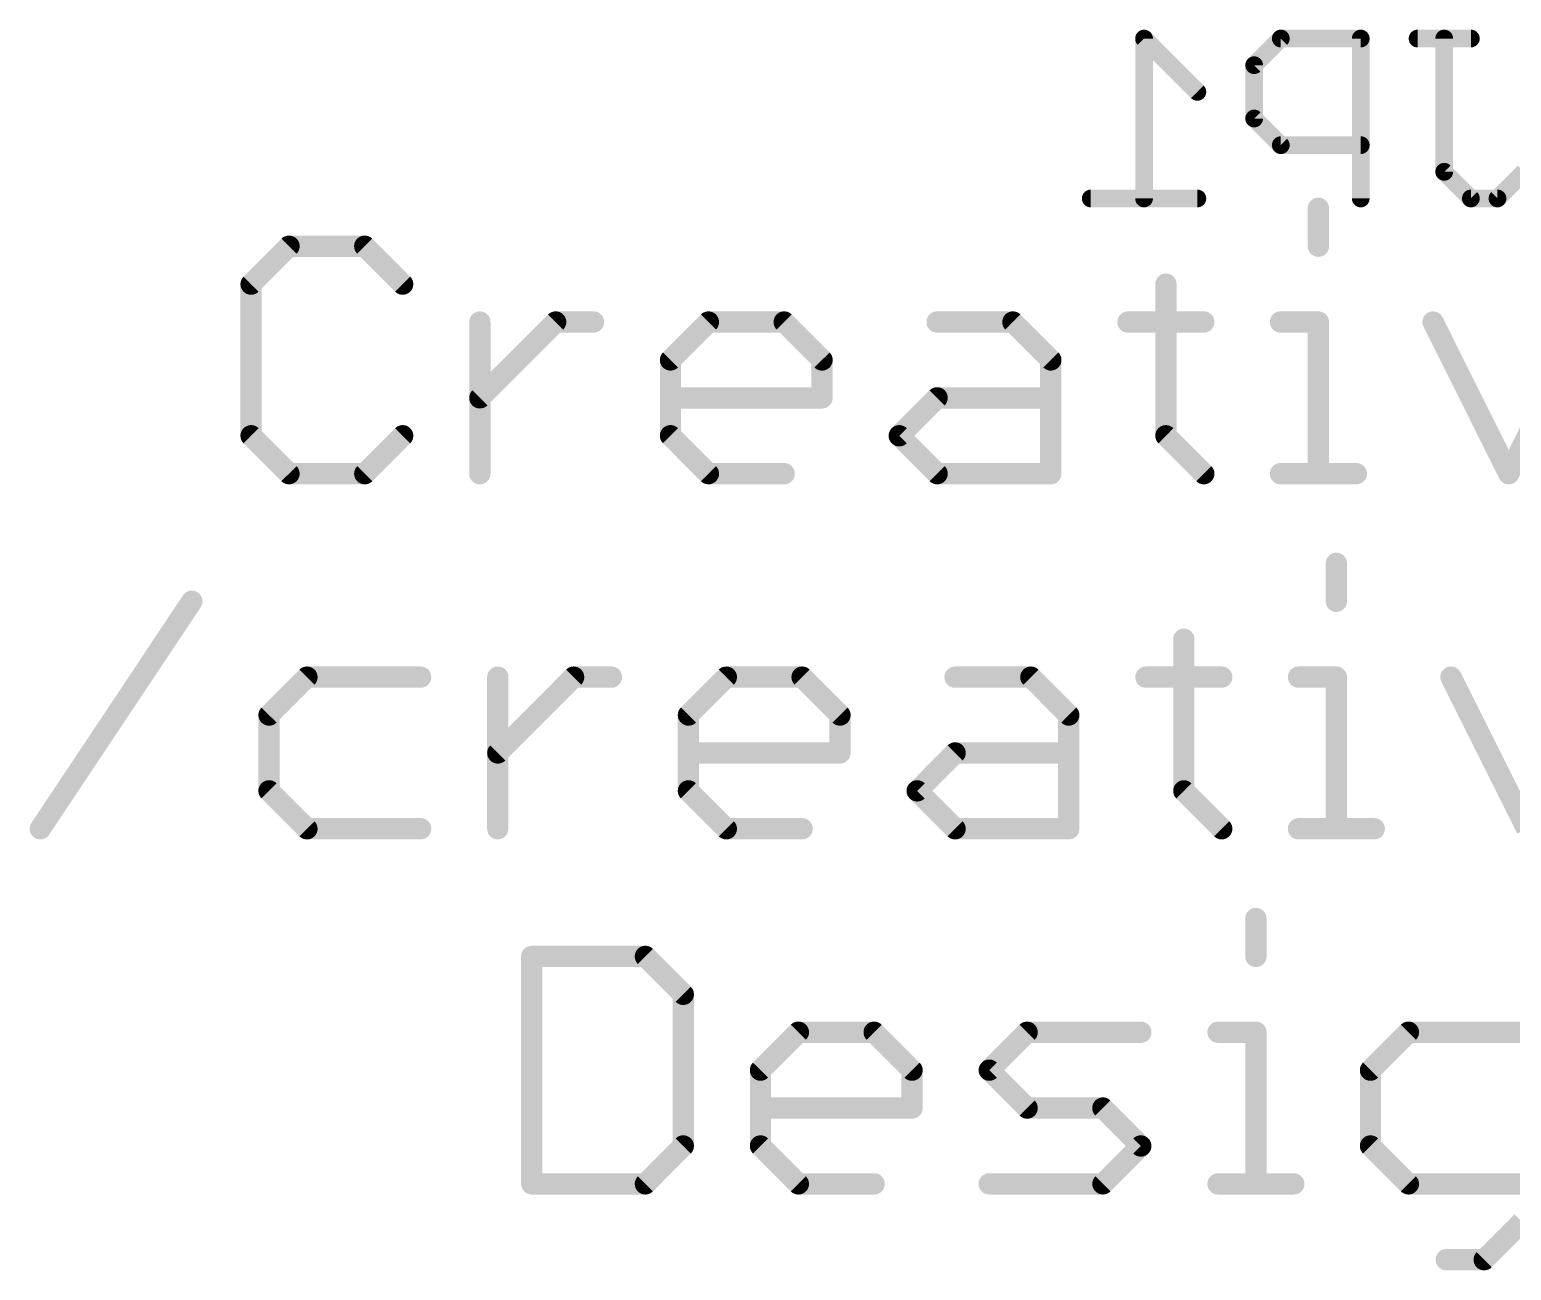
# Model space of a CAD drawing. Extents: x -34 to 73, y -9 to 16.
# Drawn here: x -6.06 to 4.55, y -9.43 to -0.56 of the extents above; entities that cross this region are included whole.
import ezdxf

# ---------------------------------------------------------------- set-up
doc = ezdxf.new("R2010")
doc.units = 0
doc.layers.add('26', color=253, linetype='CONTINUOUS')
doc.layers.add('51', color=53, linetype='CONTINUOUS')

msp = doc.modelspace()

# ---------------------------------------------------------------- linework, layer by layer
at = {"layer": '26', "const_width": 0.127}
for points in [[(2.2997, -1.0027), (1.9184, -0.6213)], [(1.9184, -0.6213), (1.9184, -1.7653)], [(2.8971, -0.6213), (2.7065, -0.812)], [(3.4691, -0.6213), (2.8971, -0.6213)], [(3.4691, -1.7653), (3.4691, -0.6213)], [(4.2572, -0.6213), (3.8758, -0.6213)], [(4.0665, -1.5746), (4.0665, -0.6213)], [(2.7065, -0.812), (2.7065, -1.1933)], [(2.7065, -1.1933), (2.8971, -1.384)], [(2.8971, -1.384), (3.4691, -1.384)], [(4.2572, -1.7653), (4.0665, -1.5746)], [(4.6385, -1.5746), (4.4478, -1.7653)], [(2.2997, -1.7653), (1.5371, -1.7653)], [(4.4478, -1.7653), (4.2572, -1.7653)]]:
    msp.add_lwpolyline(points, dxfattribs=at)
at = {"layer": '26', "const_width": 0.0635}
for points in [[(1.9501, -0.6213, 1), (1.8866, -0.6213)], [(1.9408, -0.5989, 1), (1.8959, -0.6438)], [(2.8971, -0.5896, 1), (2.8971, -0.6531)], [(2.9196, -0.6438, 1), (2.8747, -0.5989)], [(3.5009, -0.6213, 1), (3.4373, -0.6213)], [(3.4691, -0.6531, 1), (3.4691, -0.5896)], [(3.8758, -0.5896, 1), (3.8758, -0.6531)], [(4.0983, -0.6213, 1), (4.0348, -0.6213)], [(4.2572, -0.6531, 1), (4.2572, -0.5896)], [(2.7382, -0.812, 1), (2.6747, -0.812)], [(2.684, -0.7895, 1), (2.7289, -0.8344)], [(2.2773, -1.0251, 1), (2.3222, -0.9802)], [(2.7289, -1.1709, 1), (2.684, -1.2158)], [(2.6747, -1.1933, 1), (2.7382, -1.1933)], [(2.8971, -1.3522, 1), (2.8971, -1.4157)], [(2.8747, -1.4064, 1), (2.9196, -1.3615)], [(3.4691, -1.4157, 1), (3.4691, -1.3522)], [(4.0348, -1.5746, 1), (4.0983, -1.5746)], [(4.089, -1.5522, 1), (4.0441, -1.5971)], [(1.5371, -1.7336, 1), (1.5371, -1.7971)], [(1.8866, -1.7653, 1), (1.9501, -1.7653)], [(2.2997, -1.7971, 1), (2.2997, -1.7336)], [(3.4373, -1.7653, 1), (3.5009, -1.7653)], [(4.2572, -1.7336, 1), (4.2572, -1.7971)], [(4.2347, -1.7878, 1), (4.2796, -1.7428)], [(4.4254, -1.7428, 1), (4.4703, -1.7878)], [(4.4478, -1.7971, 1), (4.4478, -1.7336)]]:
    msp.add_lwpolyline(points, format="xyb", dxfattribs=at)
at = {"layer": '51', "const_width": 0.1524}
for points in [[(3.1662, -1.8356), (3.1662, -2.1068)], [(-4.201, -2.1068), (-4.4721, -2.378)], [(-3.6586, -2.1068), (-4.201, -2.1068)], [(-3.3875, -2.378), (-3.6586, -2.1068)], [(-4.4721, -2.378), (-4.4721, -3.4626)], [(2.0748, -2.378), (2.0748, -3.4626)], [(-2.835, -3.7338), (-2.835, -2.6491)], [(-2.835, -3.1915), (-2.2926, -2.6491)], [(-2.2926, -2.6491), (-2.0215, -2.6491)], [(-1.4707, -2.9203), (-1.1995, -2.6491)], [(-1.1995, -2.6491), (-0.6572, -2.6491)], [(-0.6572, -2.6491), (-0.386, -2.9203)], [(0.4376, -2.6491), (0.98, -2.6491)], [(0.98, -2.6491), (1.2511, -2.9203)], [(1.8036, -2.6491), (2.346, -2.6491)], [(2.8951, -2.6491), (3.1662, -2.6491)], [(3.1662, -2.6491), (3.1662, -3.7338)], [(3.9865, -2.6491), (4.5288, -3.7338)], [(4.5288, -3.7338), (5.0712, -2.6491)], [(-1.4707, -3.4626), (-1.4707, -2.9203)], [(-0.386, -2.9203), (-0.386, -3.1915)], [(1.2511, -2.9203), (1.2511, -3.7338)], [(-0.386, -3.1915), (-1.4707, -3.1915)], [(0.1665, -3.4626), (0.4376, -3.1915)], [(0.4376, -3.1915), (1.2511, -3.1915)], [(-4.4721, -3.4626), (-4.201, -3.7338)], [(-3.6586, -3.7338), (-3.3875, -3.4626)], [(-1.1995, -3.7338), (-1.4707, -3.4626)], [(0.4376, -3.7338), (0.1665, -3.4626)], [(2.0748, -3.4626), (2.346, -3.7338)], [(-4.201, -3.7338), (-3.6586, -3.7338)], [(-0.6572, -3.7338), (-1.1995, -3.7338)], [(1.2511, -3.7338), (0.4376, -3.7338)], [(2.8951, -3.7338), (3.4374, -3.7338)], [(3.2946, -4.3756), (3.2946, -4.6468)], [(-5.9809, -6.2738), (-4.8962, -4.6468)], [(2.2032, -4.918), (2.2032, -6.0026)], [(-4.0726, -5.1891), (-4.3437, -5.4603)], [(-3.2591, -5.1891), (-4.0726, -5.1891)], [(-2.7066, -6.2738), (-2.7066, -5.1891)], [(-2.7066, -5.7315), (-2.1642, -5.1891)], [(-2.1642, -5.1891), (-1.8931, -5.1891)], [(-1.3423, -5.4603), (-1.0711, -5.1891)], [(-1.0711, -5.1891), (-0.5288, -5.1891)], [(-0.5288, -5.1891), (-0.2576, -5.4603)], [(0.5661, -5.1891), (1.1084, -5.1891)], [(1.1084, -5.1891), (1.3795, -5.4603)], [(1.932, -5.1891), (2.4744, -5.1891)], [(3.0235, -5.1891), (3.2946, -5.1891)], [(3.2946, -5.1891), (3.2946, -6.2738)], [(4.1149, -5.1891), (4.6572, -6.2738)], [(-4.3437, -5.4603), (-4.3437, -6.0026)], [(-1.3423, -6.0026), (-1.3423, -5.4603)], [(-0.2576, -5.4603), (-0.2576, -5.7315)], [(1.3795, -5.4603), (1.3795, -6.2738)], [(-0.2576, -5.7315), (-1.3423, -5.7315)], [(0.2949, -6.0026), (0.5661, -5.7315)], [(0.5661, -5.7315), (1.3795, -5.7315)], [(-4.3437, -6.0026), (-4.0726, -6.2738)], [(-1.0711, -6.2738), (-1.3423, -6.0026)], [(0.5661, -6.2738), (0.2949, -6.0026)], [(2.2032, -6.0026), (2.4744, -6.2738)], [(-4.0726, -6.2738), (-3.2591, -6.2738)], [(-0.5288, -6.2738), (-1.0711, -6.2738)], [(1.3795, -6.2738), (0.5661, -6.2738)], [(3.0235, -6.2738), (3.5658, -6.2738)], [(2.7188, -6.9156), (2.7188, -7.1868)], [(-2.4638, -7.1868), (-2.4638, -8.8138)], [(-1.6503, -7.1868), (-2.4638, -7.1868)], [(-1.3791, -7.458), (-1.6503, -7.1868)], [(-1.3791, -8.5426), (-1.3791, -7.458)], [(-0.8266, -8.0003), (-0.5555, -7.7291)], [(-0.5555, -7.7291), (-0.0132, -7.7291)], [(-0.0132, -7.7291), (0.258, -8.0003)], [(0.8105, -8.0003), (1.0817, -7.7291)], [(1.0817, -7.7291), (1.8952, -7.7291)], [(2.4477, -7.7291), (2.7188, -7.7291)], [(2.7188, -7.7291), (2.7188, -8.8138)], [(3.8103, -7.7291), (3.5391, -8.0003)], [(4.6238, -7.7291), (3.8103, -7.7291)], [(-0.8266, -8.5426), (-0.8266, -8.0003)], [(0.258, -8.0003), (0.258, -8.2715)], [(1.0817, -8.2715), (0.8105, -8.0003)], [(3.5391, -8.0003), (3.5391, -8.5426)], [(0.258, -8.2715), (-0.8266, -8.2715)], [(1.624, -8.2715), (1.0817, -8.2715)], [(1.8952, -8.5426), (1.624, -8.2715)], [(-1.6503, -8.8138), (-1.3791, -8.5426)], [(-0.5555, -8.8138), (-0.8266, -8.5426)], [(1.624, -8.8138), (1.8952, -8.5426)], [(3.5391, -8.5426), (3.8103, -8.8138)], [(-2.4638, -8.8138), (-1.6503, -8.8138)], [(-0.0132, -8.8138), (-0.5555, -8.8138)], [(0.8105, -8.8138), (1.624, -8.8138)], [(2.4477, -8.8138), (2.99, -8.8138)], [(3.8103, -8.8138), (4.6238, -8.8138)], [(4.3526, -9.3561), (4.6238, -9.085)], [(4.0814, -9.3561), (4.3526, -9.3561)]]:
    msp.add_lwpolyline(points, dxfattribs=at)
at = {"layer": '51', "const_width": 0.0762}
for points in [[(3.2043, -1.8356, 1), (3.1281, -1.8356)], [(-4.201, -2.0687, 1), (-4.201, -2.1449)], [(-4.174, -2.1338, 1), (-4.2279, -2.0799)], [(-3.6317, -2.0799, 1), (-3.6856, -2.1338)], [(-3.6586, -2.1449, 1), (-3.6586, -2.0687)], [(3.1281, -2.1068, 1), (3.2043, -2.1068)], [(-4.4991, -2.351, 1), (-4.4452, -2.4049)], [(-4.434, -2.378, 1), (-4.5102, -2.378)], [(-3.4144, -2.4049, 1), (-3.3605, -2.351)], [(2.1129, -2.378, 1), (2.0367, -2.378)], [(-2.7969, -2.6491, 1), (-2.8731, -2.6491)], [(-2.2926, -2.611, 1), (-2.2926, -2.6872)], [(-2.2657, -2.6761, 1), (-2.3196, -2.6222)], [(-2.0215, -2.6872, 1), (-2.0215, -2.611)], [(-1.1995, -2.611, 1), (-1.1995, -2.6872)], [(-1.1726, -2.6761, 1), (-1.2265, -2.6222)], [(-0.6302, -2.6222, 1), (-0.6841, -2.6761)], [(-0.6572, -2.6872, 1), (-0.6572, -2.611)], [(0.4376, -2.611, 1), (0.4376, -2.6872)], [(1.0069, -2.6222, 1), (0.953, -2.6761)], [(0.98, -2.6872, 1), (0.98, -2.611)], [(1.8036, -2.611, 1), (1.8036, -2.6872)], [(2.346, -2.6872, 1), (2.346, -2.611)], [(2.8951, -2.611, 1), (2.8951, -2.6872)], [(3.2043, -2.6491, 1), (3.1281, -2.6491)], [(3.1662, -2.6872, 1), (3.1662, -2.611)], [(4.0206, -2.6321, 1), (3.9524, -2.6662)], [(-1.4326, -2.9203, 1), (-1.5088, -2.9203)], [(-1.4976, -2.8934, 1), (-1.4437, -2.9472)], [(-0.3479, -2.9203, 1), (-0.4241, -2.9203)], [(-0.413, -2.9472, 1), (-0.3591, -2.8934)], [(1.2892, -2.9203, 1), (1.213, -2.9203)], [(1.2242, -2.9472, 1), (1.2781, -2.8934)], [(-2.8619, -3.1645, 1), (-2.808, -3.2184)], [(-1.4707, -3.1534, 1), (-1.4707, -3.2296)], [(-0.4241, -3.1915, 1), (-0.3479, -3.1915)], [(-0.386, -3.2296, 1), (-0.386, -3.1534)], [(0.4376, -3.1534, 1), (0.4376, -3.2296)], [(0.4646, -3.2184, 1), (0.4107, -3.1645)], [(1.2511, -3.2296, 1), (1.2511, -3.1534)], [(-4.4452, -3.4357, 1), (-4.4991, -3.4896)], [(-3.3605, -3.4896, 1), (-3.4144, -3.4357)], [(-1.4437, -3.4357, 1), (-1.4976, -3.4896)], [(0.1934, -3.4357, 1), (0.1395, -3.4896)], [(2.1017, -3.4357, 1), (2.0479, -3.4896)], [(-4.5102, -3.4626, 1), (-4.434, -3.4626)], [(-1.5088, -3.4626, 1), (-1.4326, -3.4626)], [(0.1395, -3.4357, 1), (0.1934, -3.4896)], [(2.0367, -3.4626, 1), (2.1129, -3.4626)], [(-4.201, -3.6957, 1), (-4.201, -3.7719)], [(-4.2279, -3.7607, 1), (-4.174, -3.7069)], [(-3.6856, -3.7069, 1), (-3.6317, -3.7607)], [(-3.6586, -3.7719, 1), (-3.6586, -3.6957)], [(-2.8731, -3.7338, 1), (-2.7969, -3.7338)], [(-1.1995, -3.6957, 1), (-1.1995, -3.7719)], [(-1.2265, -3.7607, 1), (-1.1726, -3.7069)], [(-0.6572, -3.7719, 1), (-0.6572, -3.6957)], [(0.4376, -3.6957, 1), (0.4376, -3.7719)], [(0.4107, -3.7607, 1), (0.4646, -3.7069)], [(1.213, -3.7338, 1), (1.2892, -3.7338)], [(1.2511, -3.7719, 1), (1.2511, -3.6957)], [(2.319, -3.7607, 1), (2.3729, -3.7069)], [(2.8951, -3.6957, 1), (2.8951, -3.7719)], [(3.1281, -3.7338, 1), (3.2043, -3.7338)], [(3.4374, -3.7719, 1), (3.4374, -3.6957)], [(4.4948, -3.7168, 1), (4.5629, -3.7508)], [(4.4948, -3.7508, 1), (4.5629, -3.7168)], [(3.3327, -4.3756, 1), (3.2565, -4.3756)], [(-4.8645, -4.6679, 1), (-4.9279, -4.6257)], [(3.2565, -4.6468, 1), (3.3327, -4.6468)], [(2.2413, -4.918, 1), (2.1651, -4.918)], [(-4.0726, -5.151, 1), (-4.0726, -5.2272)], [(-4.0456, -5.2161, 1), (-4.0995, -5.1622)], [(-3.2591, -5.2272, 1), (-3.2591, -5.151)], [(-2.6685, -5.1891, 1), (-2.7447, -5.1891)], [(-2.1642, -5.151, 1), (-2.1642, -5.2272)], [(-2.1373, -5.2161, 1), (-2.1912, -5.1622)], [(-1.8931, -5.2272, 1), (-1.8931, -5.151)], [(-1.0711, -5.151, 1), (-1.0711, -5.2272)], [(-1.0442, -5.2161, 1), (-1.098, -5.1622)], [(-0.5018, -5.1622, 1), (-0.5557, -5.2161)], [(-0.5288, -5.2272, 1), (-0.5288, -5.151)], [(0.5661, -5.151, 1), (0.5661, -5.2272)], [(1.1353, -5.1622, 1), (1.0814, -5.2161)], [(1.1084, -5.2272, 1), (1.1084, -5.151)], [(1.932, -5.151, 1), (1.932, -5.2272)], [(2.4744, -5.2272, 1), (2.4744, -5.151)], [(3.0235, -5.151, 1), (3.0235, -5.2272)], [(3.3327, -5.1891, 1), (3.2565, -5.1891)], [(3.2946, -5.2272, 1), (3.2946, -5.151)], [(4.149, -5.1721, 1), (4.0808, -5.2062)], [(-4.3056, -5.4603, 1), (-4.3818, -5.4603)], [(-4.3707, -5.4334, 1), (-4.3168, -5.4872)], [(-1.3042, -5.4603, 1), (-1.3804, -5.4603)], [(-1.3692, -5.4334, 1), (-1.3153, -5.4872)], [(-0.2195, -5.4603, 1), (-0.2957, -5.4603)], [(-0.2846, -5.4872, 1), (-0.2307, -5.4334)], [(1.4176, -5.4603, 1), (1.3414, -5.4603)], [(1.3526, -5.4872, 1), (1.4065, -5.4334)], [(-2.7335, -5.7045, 1), (-2.6796, -5.7584)], [(-1.3423, -5.6934, 1), (-1.3423, -5.7696)], [(-0.2957, -5.7315, 1), (-0.2195, -5.7315)], [(-0.2576, -5.7696, 1), (-0.2576, -5.6934)], [(0.5661, -5.6934, 1), (0.5661, -5.7696)], [(0.593, -5.7584, 1), (0.5391, -5.7045)], [(1.3795, -5.7696, 1), (1.3795, -5.6934)], [(-4.3168, -5.9757, 1), (-4.3707, -6.0296)], [(-1.3153, -5.9757, 1), (-1.3692, -6.0296)], [(0.3218, -5.9757, 1), (0.2679, -6.0296)], [(0.2679, -5.9757, 1), (0.3218, -6.0296)], [(2.2301, -5.9757, 1), (2.1763, -6.0296)], [(-4.3818, -6.0026, 1), (-4.3056, -6.0026)], [(-1.3804, -6.0026, 1), (-1.3042, -6.0026)], [(2.1651, -6.0026, 1), (2.2413, -6.0026)], [(-6.0126, -6.2527, 1), (-5.9492, -6.2949)], [(-4.0726, -6.2357, 1), (-4.0726, -6.3119)], [(-4.0995, -6.3007, 1), (-4.0456, -6.2469)], [(-3.2591, -6.3119, 1), (-3.2591, -6.2357)], [(-2.7447, -6.2738, 1), (-2.6685, -6.2738)], [(-1.0711, -6.2357, 1), (-1.0711, -6.3119)], [(-1.098, -6.3007, 1), (-1.0442, -6.2469)], [(-0.5288, -6.3119, 1), (-0.5288, -6.2357)], [(0.5661, -6.2357, 1), (0.5661, -6.3119)], [(0.5391, -6.3007, 1), (0.593, -6.2469)], [(1.3414, -6.2738, 1), (1.4176, -6.2738)], [(1.3795, -6.3119, 1), (1.3795, -6.2357)], [(2.4474, -6.3007, 1), (2.5013, -6.2469)], [(3.0235, -6.2357, 1), (3.0235, -6.3119)], [(3.2565, -6.2738, 1), (3.3327, -6.2738)], [(3.5658, -6.3119, 1), (3.5658, -6.2357)], [(2.7569, -6.9156, 1), (2.6807, -6.9156)], [(-2.4257, -7.1868, 1), (-2.5019, -7.1868)], [(-2.4638, -7.1487, 1), (-2.4638, -7.2249)], [(-1.6234, -7.1599, 1), (-1.6772, -7.2138)], [(-1.6503, -7.2249, 1), (-1.6503, -7.1487)], [(2.6807, -7.1868, 1), (2.7569, -7.1868)], [(-1.341, -7.458, 1), (-1.4172, -7.458)], [(-1.4061, -7.4849, 1), (-1.3522, -7.431)], [(-0.5555, -7.691, 1), (-0.5555, -7.7672)], [(-0.5285, -7.7561, 1), (-0.5824, -7.7022)], [(0.0138, -7.7022, 1), (-0.0401, -7.7561)], [(-0.0132, -7.7672, 1), (-0.0132, -7.691)], [(1.0817, -7.691, 1), (1.0817, -7.7672)], [(1.1086, -7.7561, 1), (1.0547, -7.7022)], [(1.8952, -7.7672, 1), (1.8952, -7.691)], [(2.4477, -7.691, 1), (2.4477, -7.7672)], [(2.7569, -7.7291, 1), (2.6807, -7.7291)], [(2.7188, -7.7672, 1), (2.7188, -7.691)], [(3.8103, -7.691, 1), (3.8103, -7.7672)], [(3.8372, -7.7561, 1), (3.7833, -7.7022)], [(-0.7885, -8.0003, 1), (-0.8647, -8.0003)], [(-0.8536, -7.9734, 1), (-0.7997, -8.0272)], [(0.2961, -8.0003, 1), (0.2199, -8.0003)], [(0.2311, -8.0272, 1), (0.285, -7.9734)], [(0.8375, -7.9734, 1), (0.7836, -8.0272)], [(0.7836, -7.9734, 1), (0.8375, -8.0272)], [(3.5772, -8.0003, 1), (3.501, -8.0003)], [(3.5122, -7.9734, 1), (3.566, -8.0272)], [(-0.8266, -8.2334, 1), (-0.8266, -8.3096)], [(0.2199, -8.2715, 1), (0.2961, -8.2715)], [(0.258, -8.3096, 1), (0.258, -8.2334)], [(1.0817, -8.2334, 1), (1.0817, -8.3096)], [(1.0547, -8.2984, 1), (1.1086, -8.2445)], [(1.6509, -8.2445, 1), (1.5971, -8.2984)], [(1.624, -8.3096, 1), (1.624, -8.2334)], [(-1.3522, -8.5696, 1), (-1.4061, -8.5157)], [(-0.7997, -8.5157, 1), (-0.8536, -8.5696)], [(1.9221, -8.5696, 1), (1.8682, -8.5157)], [(1.8682, -8.5696, 1), (1.9221, -8.5157)], [(3.566, -8.5157, 1), (3.5122, -8.5696)], [(-1.4172, -8.5426, 1), (-1.341, -8.5426)], [(-0.8647, -8.5426, 1), (-0.7885, -8.5426)], [(3.501, -8.5426, 1), (3.5772, -8.5426)], [(-2.4638, -8.7757, 1), (-2.4638, -8.8519)], [(-2.5019, -8.8138, 1), (-2.4257, -8.8138)], [(-1.6772, -8.7869, 1), (-1.6234, -8.8407)], [(-1.6503, -8.8519, 1), (-1.6503, -8.7757)], [(-0.5555, -8.7757, 1), (-0.5555, -8.8519)], [(-0.5824, -8.8407, 1), (-0.5285, -8.7869)], [(-0.0132, -8.8519, 1), (-0.0132, -8.7757)], [(0.8105, -8.7757, 1), (0.8105, -8.8519)], [(1.5971, -8.7869, 1), (1.6509, -8.8407)], [(1.624, -8.8519, 1), (1.624, -8.7757)], [(2.4477, -8.7757, 1), (2.4477, -8.8519)], [(2.6807, -8.8138, 1), (2.7569, -8.8138)], [(2.99, -8.8519, 1), (2.99, -8.7757)], [(3.8103, -8.7757, 1), (3.8103, -8.8519)], [(3.7833, -8.8407, 1), (3.8372, -8.7869)], [(4.0814, -9.318, 1), (4.0814, -9.3942)], [(4.3257, -9.3292, 1), (4.3795, -9.3831)], [(4.3526, -9.3942, 1), (4.3526, -9.318)]]:
    msp.add_lwpolyline(points, format="xyb", dxfattribs=at)

doc.saveas('drawing.dxf')
